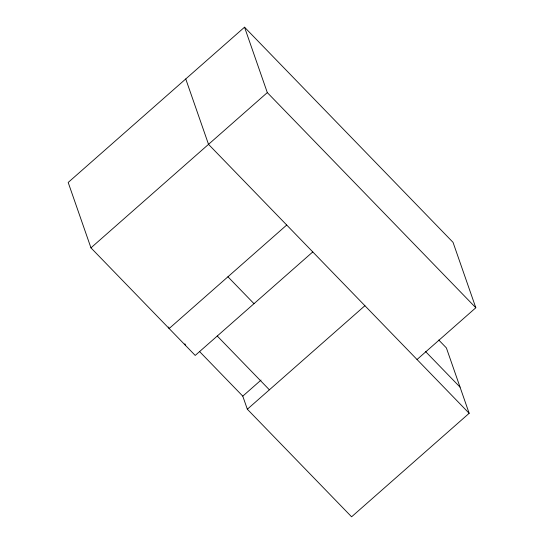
<?xml version="1.0" encoding="UTF-8"?>
<svg xmlns="http://www.w3.org/2000/svg" width="544" height="544" viewBox="0 0 544 544"><rect width="100%" height="100%" fill="white"/><g stroke="black" fill="none" stroke-linecap="round" stroke-linejoin="round"><path stroke-width="0.82" d="M417.037 359.509L475.816 307.754L453.043 242.359L244.535 27.2L68.184 182.458L90.957 247.853L195.208 355.429L312.78 251.926M90.957 247.853L267.308 92.596L244.535 27.2M286.715 225.032L169.15 328.535L168.613 326.998M438.777 340.041L446.386 347.902L469.159 413.297L351.594 516.8L247.336 409.224L242.78 396.141L261.045 380.059M247.336 409.224L364.908 305.714M267.308 92.596L475.816 307.754M425.496 351.478L460.054 387.138M469.159 413.297L208.522 144.35L185.749 78.955M227.929 276.787L253.994 303.681M217.253 336.022L269.382 389.817M199.444 351.417L242.78 396.141M184.892 343.788L185.436 345.345"/></g></svg>
